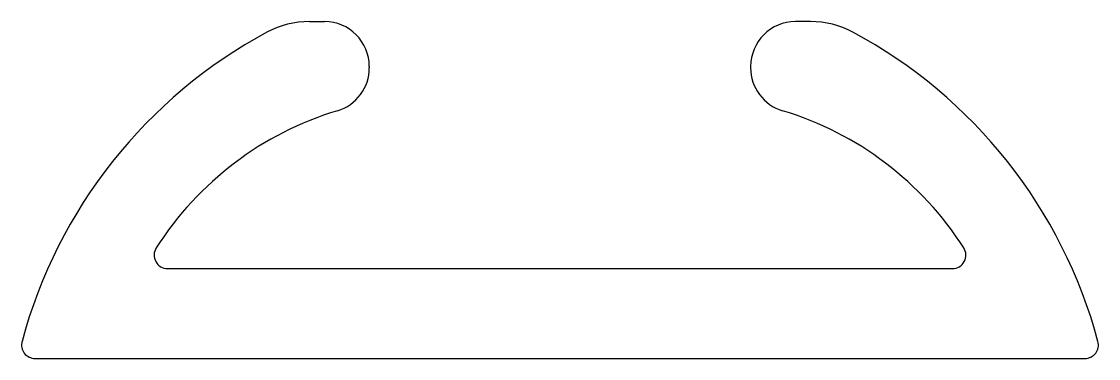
# Model space of a CAD drawing. Extents: x 2532.6 to 2556.6, y 1539.9 to 1547.4.
import ezdxf

# ---------------------------------------------------------------- set-up
doc = ezdxf.new("R2010")
doc.units = 0
doc.layers.get('0').update_dxf_attribs({"linetype": 'CONTINUOUS'})

msp = doc.modelspace()

# ---------------------------------------------------------------- linework, layer by layer
for p, q in [((2539.019, 1547.418), (2539.354, 1547.418)), ((2550.187, 1547.418), (2549.852, 1547.418)), ((2540.354, 1546.418), (2540.354, 1546.39)), ((2548.852, 1546.418), (2548.852, 1546.39)), ((2535.858, 1541.918), (2553.349, 1541.918)), ((2532.903, 1539.918), (2556.303, 1539.918))]:
    msp.add_line(p, q)
for centre, radius, start, end in [((2539.019, 1545.418), 2, 90, 118.2254), ((2539.354, 1546.418), 1, 0, 90), ((2549.852, 1546.418), 1, 90, 180), ((2550.187, 1545.418), 2, 61.7746, 90), ((2543.314, 1537.417), 11.081, 118.2254, 164.9399), ((2545.892, 1537.417), 11.081, 15.0601, 61.7746), ((2539.354, 1546.39), 1, 286.7856, 360), ((2549.852, 1546.39), 1, 180, 253.2144), ((2541.749, 1538.452), 7.292, 106.7856, 147.4065), ((2547.458, 1538.452), 7.292, 32.5935, 73.2144), ((2535.858, 1542.218), 0.3, 147.4065, 270), ((2553.349, 1542.218), 0.3, 270, 32.5935), ((2532.903, 1540.218), 0.3, 164.9399, 270), ((2556.303, 1540.218), 0.3, 270, 15.0601)]:
    msp.add_arc(centre, radius, start, end)

doc.saveas('drawing.dxf')
